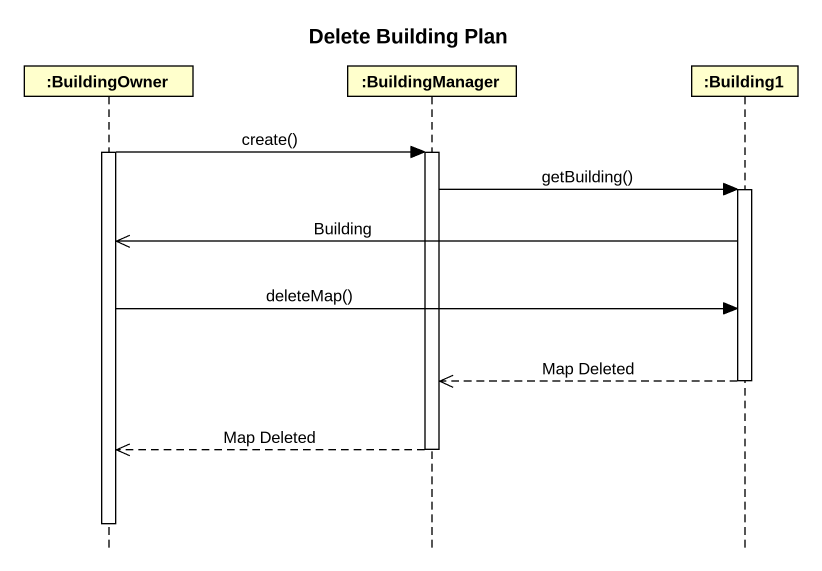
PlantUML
@startuml
title Delete Building Plan
hide footbox
participant ":BuildingOwner" as BuildingOwner
participant ":BuildingManager" as BuildingManager
participant ":Building1" as Building1

activate BuildingOwner
BuildingOwner -> BuildingManager : create()
activate BuildingManager
BuildingManager -> Building1 : getBuilding()
activate Building1
Building1 ->> BuildingOwner : Building
BuildingOwner -> Building1 : deleteMap()
Building1 -->> BuildingManager : Map Deleted
deactivate Building1
BuildingManager -->> BuildingOwner : Map Deleted
deactivate BuildingManager
deactivate BuildingOwner
@enduml
